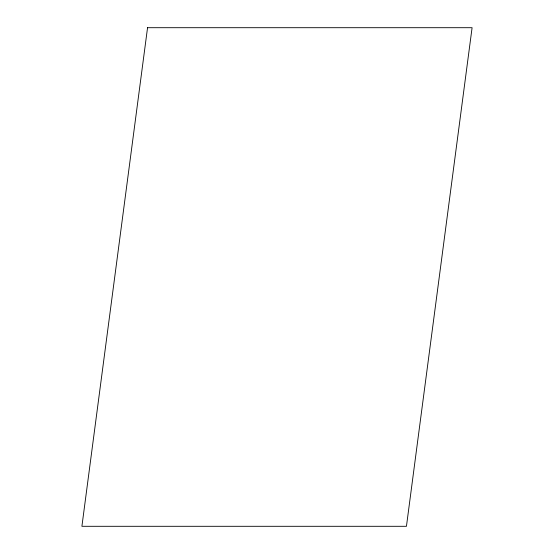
<?xml version="1.0" encoding="UTF-8"?>
<svg xmlns="http://www.w3.org/2000/svg" width="554" height="554" viewBox="0 0 554 554"><rect width="100%" height="100%" fill="white"/><g stroke="black" fill="none" stroke-linecap="round" stroke-linejoin="round"><path stroke-width="0.83" d="M147.551 27.7L81.909 526.3L406.449 526.3L472.091 27.7L147.551 27.7"/></g></svg>
